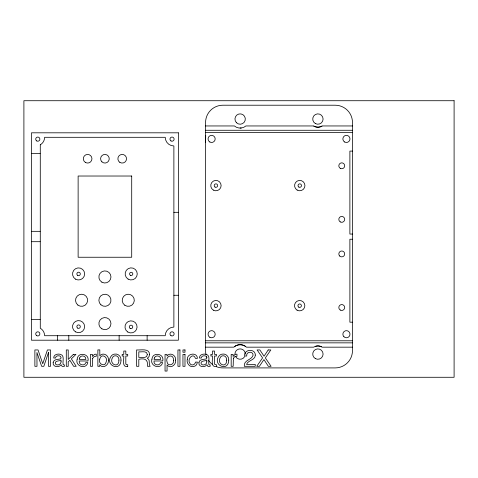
<?xml version="1.0" encoding="UTF-8"?>
<svg xmlns="http://www.w3.org/2000/svg" width="478" height="478" viewBox="0 0 478 478"><rect width="100%" height="100%" fill="white"/><g stroke="black" fill="none" stroke-linecap="round" stroke-linejoin="round"><path stroke-width="0.72" d="M205.564 142.247L205.707 135.334M352.477 347.171L322.136 347.171C319.633 345.51 316.161 345.582 313.634 347.171L246.427 347.171C243.099 343.879 237.166 343.909 233.832 347.171L205.57 347.171M205.57 125.953L234.375 125.953C237.524 128.773 242.752 128.773 245.901 125.953L313.604 125.953C316.167 127.584 319.651 127.584 322.22 125.953L352.477 125.953M240.135 128.11L241.193 127.973M205.57 130.273L352.477 130.273M205.57 132.52L352.477 132.52M352.477 151.102L349.884 151.102L349.884 234.059L352.477 234.059M31.47 153.552L40.11 153.552M173.878 212.316L178.372 212.316M31.47 231.328L40.11 231.328M352.477 239.239L349.884 239.239L349.884 322.196L352.477 322.196M31.47 241.695L40.11 241.695M173.878 295.273L178.372 295.273M31.47 319.465L40.11 319.465M205.57 340.778L352.477 340.778M205.57 342.851L352.477 342.851M147.128 335.711L147.128 340.205M119.13 335.711L119.13 340.205M68.796 335.711L68.796 340.205M57.39 335.711L57.39 340.205M216.241 366.596A17.28 17.28 0 0 0 222.856 367.911L335.192 367.911A17.28 17.28 0 0 0 352.477 350.625L352.477 122.499A17.28 17.28 0 0 0 335.192 105.214L222.856 105.214A17.28 17.28 0 0 0 205.57 122.499L205.57 350.625A17.28 17.28 0 0 0 206.024 354.551M212.334 364.338A17.28 17.28 0 0 1 208.486 360.227M206.89 357.239A17.28 17.28 0 0 1 206.49 356.182M244.628 356.678A5.186 5.186 0 0 1 235.648 356.678M234.955 354.084A5.186 5.186 0 0 1 240.135 348.898A5.186 5.186 0 0 1 245.322 354.084M234.28 346.705A9.423 9.423 0 0 1 245.752 346.52M315.217 346.371A8.168 8.168 0 0 1 321.461 346.729M321.999 126.12A8.18 8.18 0 0 1 313.819 126.12M48.493 352.507L48.445 366.303L50.554 366.303L50.554 349.95L47.412 349.95L42.745 363.776L38.049 349.95L34.876 349.95L34.876 366.303L36.991 366.303L36.931 352.507L41.634 366.303L43.827 366.303L48.493 352.507M173.502 360.269C174.703 364.69 167.67 367.032 167.079 362.037C164.826 355.877 173.807 353.027 173.502 360.269M99.765 359.133C97.691 363.758 105.023 367.57 106.11 362.121C108.518 356.803 100.942 352.812 99.765 359.133M108.363 360.113C109.301 364.851 102.83 369.327 99.711 364.78L99.711 366.303L97.865 366.303L97.865 349.89L99.812 349.89L99.812 355.829C102.854 351.778 109.307 355.381 108.363 360.113M121 360.089C120.916 372.565 104.013 365.001 111.416 355.817A4.923 4.923 0 0 1 114.29 354.144C117.881 353.248 121.4 356.439 121 360.089M187.304 359.187C186.008 363.662 190.638 368.544 195.03 366.034A4.093 4.093 0 0 0 196.834 364.134L197.414 362.085L195.466 362.085C195.233 363.877 193.566 365.335 191.726 364.857A2.456 2.456 0 0 1 190.101 363.71C186.402 359.659 193.243 351.85 195.466 358.386L197.414 358.386C197.336 352.005 187.107 353.194 187.304 359.187M228.741 360.089C228.651 372.565 211.748 365.001 219.151 355.817A4.923 4.923 0 0 1 222.031 354.144C225.616 353.248 229.141 356.439 228.741 360.089M77.173 359.199C74.765 366.238 86.237 370.008 87.797 362.563L85.825 362.563C84.857 366.53 78.41 365.21 79.223 360.98L87.964 360.98C89.876 353.403 77.645 351.593 77.173 359.199M151.95 359.199C149.542 366.238 161.02 370.008 162.574 362.563L160.608 362.563C159.634 366.53 153.187 365.21 154.006 360.98L162.741 360.98C164.659 353.403 152.422 351.593 151.95 359.199M175.546 360.077C176.597 364.78 170.359 369.303 167.055 364.965L167.055 371.059L165.047 371.059L165.047 354.437L166.995 354.437L166.995 356.014C169.899 351.748 176.43 355.357 175.546 360.077M147.302 354.568C147.344 358.805 141.273 357.144 138.805 357.442L138.805 351.85C141.267 352.232 147.194 350.344 147.302 354.568M53.166 362.39C52.233 366.985 58.973 368.09 61.154 364.726L62.104 366.375L64.381 366.357L64.381 364.881L63.186 364.756C62.236 361.565 65.139 355.274 60.24 354.288C57.575 353.559 53.488 354.622 53.715 358.022L55.585 358.022C55.633 355.614 58.71 355.357 60.377 356.241L61.106 357.729L60.628 358.888C58.143 359.552 53.835 359.056 53.166 362.39M198.932 362.39C198 366.985 204.733 368.09 206.914 364.726L207.87 366.375L210.141 366.357L210.141 364.881L208.946 364.756C207.996 361.565 210.9 355.274 206.006 354.288C203.335 353.559 199.254 354.622 199.475 358.022L201.346 358.022C201.399 355.614 204.47 355.357 206.143 356.241L206.872 357.729L206.388 358.888C203.903 359.552 199.601 359.056 198.932 362.39M255.318 355.082C255.294 360.287 247.998 360.077 246.529 364.409L255.24 364.409L255.24 366.303L244.294 366.303C243.451 359.952 251.846 360.077 253.101 355.172C253.179 350.643 245.794 351.635 246.72 356.014L244.682 356.014C243.565 349.071 255.437 348.253 255.318 355.082M118.908 360.149C119.094 369.177 108.153 363.883 112.784 357.185A2.725 2.725 0 0 1 114.601 355.871C117.206 355.124 119.243 357.675 118.908 360.149M226.644 360.149C226.829 369.177 215.895 363.883 220.519 357.185A2.725 2.725 0 0 1 222.336 355.871C224.947 355.124 226.978 357.675 226.644 360.149M149.548 354.359L148.945 356.761L147.242 358.267C150.349 359.396 148.616 363.262 149.739 365.574L150.176 366.303L147.457 366.303C148.18 359.91 145.258 357.849 138.805 359.289L138.805 366.303L136.589 366.303L136.589 349.95C140.454 350.32 149.315 347.966 149.548 354.359M61.053 361.852C61.214 364.577 56.888 366.196 55.352 363.907C54.438 360.364 59.129 361.296 61.053 360.239L61.053 361.852M206.813 361.852C206.974 364.577 202.648 366.196 201.119 363.907C200.198 360.364 204.889 361.296 206.813 360.239L206.813 361.852M40.283 144.792L40.283 328.231A8.64 8.64 0 0 1 44.603 335.711L165.239 335.711A8.64 8.64 0 0 1 173.878 327.072L173.878 145.951A8.64 8.64 0 0 1 165.239 137.306L44.603 137.306A8.64 8.64 0 0 1 40.283 144.792M92.69 358.249L92.487 366.303L90.479 366.303L90.479 354.377L92.385 354.377L92.385 356.439L94.513 354.329L96.281 354.168L96.281 356.283L94.286 356.469L92.69 358.249M233.384 358.249L233.18 366.303L231.179 366.303L231.179 354.377L233.079 354.377L233.079 356.439L235.212 354.329L236.98 354.168L236.98 356.283L234.979 356.469L233.384 358.249M79.557 357.986L79.276 359.39L85.903 359.39C86.297 355.686 80.704 354.503 79.557 357.986M154.334 357.986L154.059 359.39L160.686 359.39C161.074 355.686 155.487 354.503 154.334 357.986M268.188 349.95L264.047 356.206L259.871 349.95L257.098 349.95L262.589 357.92L256.728 366.303L259.405 366.303L263.934 359.581L268.343 366.303L271.092 366.303L265.338 357.92L270.829 349.95L268.188 349.95M73.367 354.377L68.223 359.444L68.223 349.95L66.299 349.95L66.299 366.303L68.223 366.303L68.223 361.828L69.902 360.293L73.624 366.303L76.181 366.303L71.359 358.847L75.93 354.377L73.367 354.377M127.716 366.303C121.633 368.066 124.089 359.05 123.784 356.014L122.171 356.014L122.171 354.377L123.784 354.377L123.784 351.049L125.81 351.049L125.81 354.377L127.716 354.377L127.716 356.014L125.81 356.014L125.81 363.8L126.234 364.636L127.716 364.726L127.716 366.303M216.432 366.303C210.35 368.066 212.806 359.05 212.507 356.014L210.888 356.014L210.888 354.377L212.507 354.377L212.507 351.049L214.532 351.049L214.532 354.377L216.432 354.377L216.432 356.014L214.532 356.014L214.532 363.8L214.951 364.636L216.432 364.726L216.432 366.303M454.1 100.721L23.9 100.721L23.9 377.279L454.1 377.279L454.1 100.721M178.372 132.812L31.47 132.812L31.47 340.205L178.372 340.205L178.372 132.812M131.707 176.024L78.129 176.024L78.129 257.248L131.707 257.248L131.707 176.024M179.949 349.95L177.941 349.95L177.941 366.303L179.949 366.303L179.949 349.95M184.992 349.95L182.954 349.95L182.954 352.22L184.992 352.22L184.992 349.95M184.992 354.437L182.954 354.437L182.954 366.303L184.992 366.303L184.992 354.437M315.319 123.533A5.186 5.186 0 0 0 323.092 119.04A5.186 5.186 0 0 0 315.319 114.553A5.186 5.186 0 0 0 315.319 123.533M236.473 122.709A5.186 5.186 0 0 0 245.148 120.384A5.186 5.186 0 0 0 238.797 114.033A5.186 5.186 0 0 0 236.473 122.709M315.319 358.572A5.186 5.186 0 0 0 323.092 354.084A5.186 5.186 0 0 0 315.319 349.591A5.186 5.186 0 0 0 315.319 358.572M340.288 310.055A2.94 2.94 0 0 0 344.698 307.509A2.94 2.94 0 0 0 340.288 304.964A2.94 2.94 0 0 0 340.288 310.055M339.685 256.011A2.94 2.94 0 0 0 344.596 254.69A2.94 2.94 0 0 0 340.999 251.093A2.94 2.94 0 0 0 339.685 256.011M340.288 221.911A2.94 2.94 0 0 0 344.698 219.366A2.94 2.94 0 0 0 340.288 216.821A2.94 2.94 0 0 0 340.288 221.911M340.288 168.334A2.94 2.94 0 0 0 344.698 165.788A2.94 2.94 0 0 0 340.288 163.243A2.94 2.94 0 0 0 340.288 168.334M343.909 336.727A3.561 3.561 0 0 0 349.866 335.132A3.561 3.561 0 0 0 345.504 330.77A3.561 3.561 0 0 0 343.909 336.727M209.842 337.295A3.561 3.561 0 0 0 215.184 334.212A3.561 3.561 0 0 0 209.842 331.129A3.561 3.561 0 0 0 209.842 337.295M209.842 141.996A3.561 3.561 0 0 0 215.184 138.913A3.561 3.561 0 0 0 209.842 135.83A3.561 3.561 0 0 0 209.842 141.996M344.644 141.996A3.561 3.561 0 0 0 349.986 138.913A3.561 3.561 0 0 0 344.644 135.83A3.561 3.561 0 0 0 344.644 141.996M213.349 310.18A5.186 5.186 0 0 0 221.129 305.693A5.186 5.186 0 0 0 213.349 301.2A5.186 5.186 0 0 0 213.349 310.18M213.349 190.071A5.186 5.186 0 0 0 221.129 185.578A5.186 5.186 0 0 0 213.349 181.09A5.186 5.186 0 0 0 213.349 190.071M297.173 190.071A5.186 5.186 0 0 0 304.946 185.578A5.186 5.186 0 0 0 297.173 181.09A5.186 5.186 0 0 0 297.173 190.071M297.071 310.18A5.186 5.186 0 0 0 304.844 305.693A5.186 5.186 0 0 0 297.071 301.2A5.186 5.186 0 0 0 297.071 310.18M215.076 307.187A1.727 1.727 0 0 0 217.669 305.693A1.727 1.727 0 0 0 215.076 304.193A1.727 1.727 0 0 0 215.076 307.187M298.798 307.187A1.727 1.727 0 0 0 301.391 305.693A1.727 1.727 0 0 0 298.798 304.193A1.727 1.727 0 0 0 298.798 307.187M298.899 187.077A1.727 1.727 0 0 0 301.493 185.578A1.727 1.727 0 0 0 298.899 184.084A1.727 1.727 0 0 0 298.899 187.077M215.076 187.077A1.727 1.727 0 0 0 217.669 185.578A1.727 1.727 0 0 0 215.076 184.084A1.727 1.727 0 0 0 215.076 187.077M100.924 304.821A6.047 6.047 0 0 0 110.848 301.475A6.047 6.047 0 0 0 102.985 294.55A6.047 6.047 0 0 0 100.924 304.821M101.898 282.187A6.047 6.047 0 0 0 110.968 276.953A6.047 6.047 0 0 0 101.898 271.713A6.047 6.047 0 0 0 101.898 282.187M124.83 305.269A6.047 6.047 0 0 0 134.282 300.758A6.047 6.047 0 0 0 125.642 294.824A6.047 6.047 0 0 0 124.83 305.269M77.884 305.066A6.047 6.047 0 0 0 87.582 301.098A6.047 6.047 0 0 0 79.3 294.681A6.047 6.047 0 0 0 77.884 305.066M101.898 328.852A6.047 6.047 0 0 0 110.968 323.612A6.047 6.047 0 0 0 101.898 318.378A6.047 6.047 0 0 0 101.898 328.852M128.128 279.116A6.047 6.047 0 0 0 137.252 273.96A6.047 6.047 0 0 0 128.224 268.636A6.047 6.047 0 0 0 128.128 279.116M75.566 279.164A6.047 6.047 0 0 0 84.642 273.924A6.047 6.047 0 0 0 75.566 268.69A6.047 6.047 0 0 0 75.566 279.164M75.554 331.869A6.047 6.047 0 0 0 84.63 326.629A6.047 6.047 0 0 0 75.554 321.389A6.047 6.047 0 0 0 75.554 331.869M127.793 332.007A6.047 6.047 0 0 0 137.072 327.143A6.047 6.047 0 0 0 128.224 321.539A6.047 6.047 0 0 0 127.793 332.007M130.392 275.304A1.619 1.619 0 0 0 132.818 273.906A1.619 1.619 0 0 0 130.392 272.502A1.619 1.619 0 0 0 130.392 275.304M130.165 328.392A1.727 1.727 0 0 0 132.759 326.892A1.727 1.727 0 0 0 130.165 325.399A1.727 1.727 0 0 0 130.165 328.392M77.717 328.123A1.727 1.727 0 0 0 80.31 326.629A1.727 1.727 0 0 0 77.717 325.13A1.727 1.727 0 0 0 77.717 328.123M171.005 335.675A2.073 2.073 0 0 0 174.117 333.877A2.073 2.073 0 0 0 171.005 332.085A2.073 2.073 0 0 0 171.005 335.675M77.729 275.424A1.727 1.727 0 0 0 80.322 273.924A1.727 1.727 0 0 0 77.729 272.43A1.727 1.727 0 0 0 77.729 275.424M85.413 162.442A4.32 4.32 0 0 0 91.955 158.81A4.32 4.32 0 0 0 85.538 154.962A4.32 4.32 0 0 0 85.413 162.442M101.904 161.833A4.32 4.32 0 0 0 109.109 159.801A4.32 4.32 0 0 0 103.744 154.579A4.32 4.32 0 0 0 101.904 161.833M119.864 162.371A4.32 4.32 0 0 0 126.521 158.947A4.32 4.32 0 0 0 120.229 154.896A4.32 4.32 0 0 0 119.864 162.371M36.758 335.675A2.073 2.073 0 0 0 39.871 333.877A2.073 2.073 0 0 0 36.758 332.085A2.073 2.073 0 0 0 36.758 335.675M171.005 140.938A2.073 2.073 0 0 0 174.117 139.14A2.073 2.073 0 0 0 171.005 137.347A2.073 2.073 0 0 0 171.005 140.938M36.758 140.938A2.073 2.073 0 0 0 39.871 139.14A2.073 2.073 0 0 0 36.758 137.347A2.073 2.073 0 0 0 36.758 140.938"/></g></svg>
